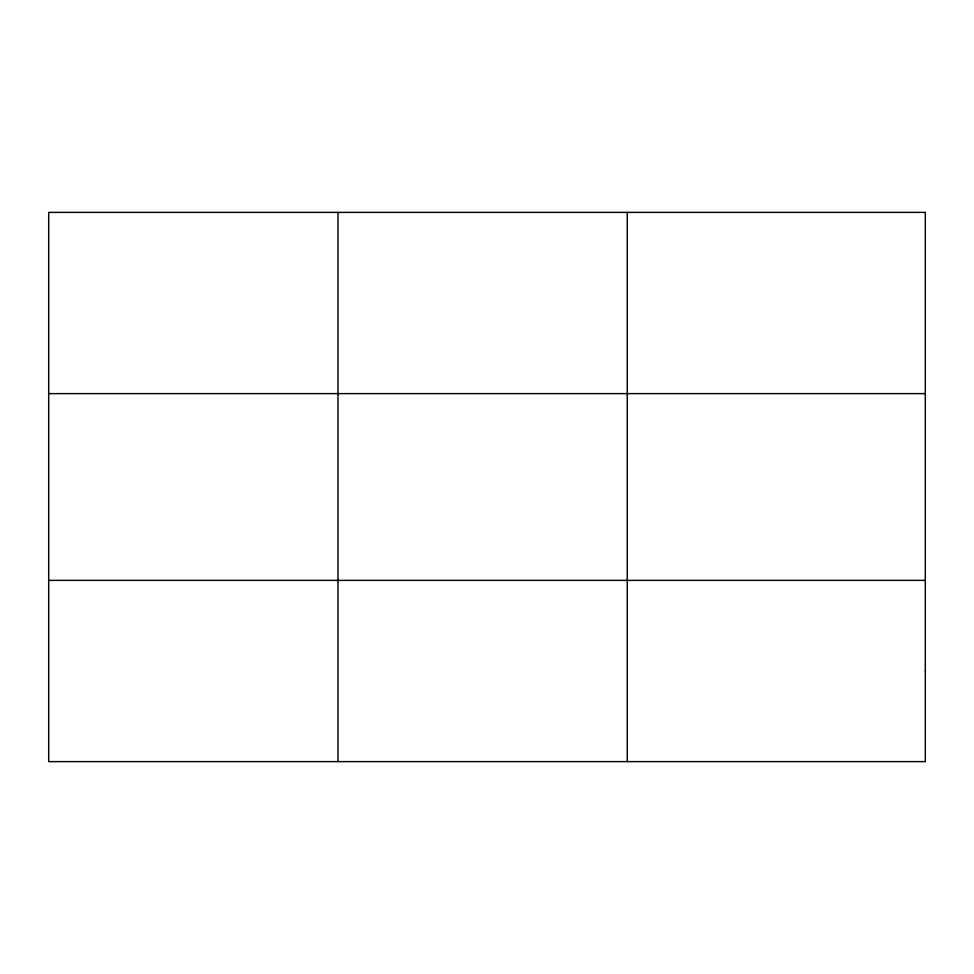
<?xml version="1.0" encoding="UTF-8"?>
<svg xmlns="http://www.w3.org/2000/svg" width="974" height="974" viewBox="0 0 974 974"><rect width="100%" height="100%" fill="white"/><g stroke="black" fill="none" stroke-linecap="round" stroke-linejoin="round"><path stroke-width="1.46" d="M337.978 212.381L337.978 761.619M627.256 212.381L627.256 761.619M48.7 393.63L925.3 393.63M48.7 580.37L925.3 580.37M925.3 670.989L925.3 761.619L48.7 761.619L48.7 212.381L925.3 212.381L925.3 670.989"/></g></svg>
